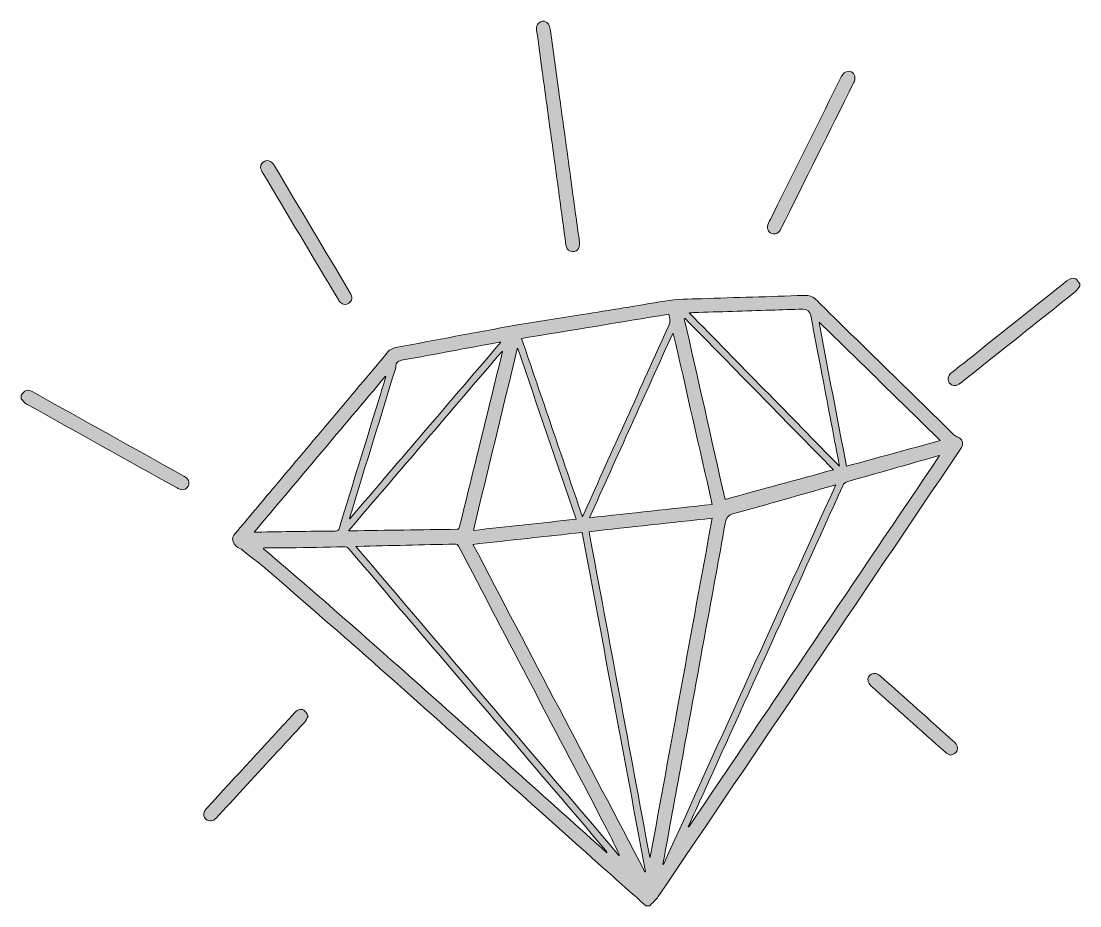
# Model space of a CAD drawing. Header units: inches. Extents: x 41 to 1961, y -1803 to -199.
import ezdxf

# ---------------------------------------------------------------- set-up
doc = ezdxf.new("R2010")
doc.units = ezdxf.units.IN
doc.header["$MEASUREMENT"] = 0
doc.layers.add('Layer 1', color=7, linetype='Continuous')

# ---------------------------------------------------------------- blocks, each defined once
blk = doc.blocks.new('block 3')
at = {"layer": 'Layer 1', "true_color": 0xffffff}
h = blk.add_hatch(color=7, dxfattribs=at)
h.dxf.hatch_style = 2
edge = h.paths.add_edge_path()
edge.add_spline(control_points=[(990, -199), (996.7, -201.4), (999.6, -206.3), (1000.5, -213.2), (1005.2, -248.5), (1010.2, -283.8), (1015, -319), (1020.2, -356.8), (1025.4, -394.5), (1030.6, -432.3), (1035.7, -469.9), (1040.9, -507.5), (1046, -545.1), (1048.5, -563.5), (1051.1, -582), (1053.7, -600.4), (1055.3, -611.8), (1047.3, -619.6), (1037.3, -616), (1032, -614.1), (1029.8, -609.7), (1029.1, -604.5), (1025, -574.8), (1021, -545.2), (1017, -515.5), (1011.8, -477.9), (1006.6, -440.3), (1001.4, -402.7), (996.3, -365.1), (991.1, -327.5), (986, -289.9), (982.6, -265.2), (979.2, -240.5), (975.9, -215.7), (974.6, -206.3), (977.1, -202.4), (986, -199), (987.3, -199), (988.7, -199), (990, -199)], knot_values=[0, 0, 0, 0, 1, 1, 1, 2, 2, 2, 3, 3, 3, 4, 4, 4, 5, 5, 5, 6, 6, 6, 7, 7, 7, 8, 8, 8, 9, 9, 9, 10, 10, 10, 11, 11, 11, 12, 12, 12, 13, 13, 13, 13], degree=3, periodic=1)
h = blk.add_hatch(color=7, dxfattribs=at)
h.dxf.hatch_style = 2
edge = h.paths.add_edge_path()
edge.add_spline(control_points=[(1542.7, -289.9), (1548.8, -290), (1554.4, -296.4), (1553.1, -303.6), (1552.7, -306), (1551.9, -308.4), (1550.8, -310.6), (1506.9, -399), (1462.9, -487.3), (1418.9, -575.6), (1415, -583.5), (1408.8, -586.5), (1402.2, -583.8), (1394.9, -580.9), (1392.4, -573.5), (1396.3, -565.5), (1401.7, -554.3), (1407.4, -543.2), (1412.9, -532), (1451.4, -454.7), (1489.9, -377.4), (1528.3, -300.1), (1531.1, -294.5), (1534.4, -289.7), (1542.7, -289.9)], knot_values=[0, 0, 0, 0, 1, 1, 1, 2, 2, 2, 3, 3, 3, 4, 4, 4, 5, 5, 5, 6, 6, 6, 7, 7, 7, 8, 8, 8, 8], degree=3, periodic=1)
h = blk.add_hatch(color=7, dxfattribs=at)
h.dxf.hatch_style = 2
edge = h.paths.add_edge_path()
edge.add_spline(control_points=[(474.8, -464.2), (475.6, -458.4), (478.5, -454.8), (483.2, -452.6), (487.5, -450.7), (492.9, -452.1), (496.4, -455.8), (497.9, -457.4), (499.1, -459.2), (500.2, -461), (545.9, -537.6), (591.6, -614.2), (637.2, -690.8), (642.3, -699.4), (641.6, -706.2), (635, -710.5), (630.5, -713.5), (624.2, -713.1), (620.4, -709.2), (618.7, -707.5), (617.2, -705.5), (615.9, -703.3), (570.2, -626.8), (524.5, -550.2), (478.9, -473.5), (477.2, -470.6), (476.1, -467.3), (474.8, -464.2)], knot_values=[0, 0, 0, 0, 1, 1, 1, 2, 2, 2, 3, 3, 3, 4, 4, 4, 5, 5, 5, 6, 6, 6, 7, 7, 7, 8, 8, 8, 9, 9, 9, 9], degree=3, periodic=1)
h = blk.add_hatch(color=7, dxfattribs=at)
h.dxf.hatch_style = 2
edge = h.paths.add_edge_path()
edge.add_spline(control_points=[(1961, -679), (1958.5, -682.4), (1956.6, -686.5), (1953.4, -689.1), (1883.8, -744.6), (1814, -800.1), (1744.3, -855.5), (1737.5, -860.9), (1731.1, -861.3), (1726.3, -856.8), (1719.9, -850.9), (1720.7, -842.5), (1728.6, -836.3), (1741.4, -826), (1754.4, -815.8), (1767.3, -805.5), (1824.1, -760.3), (1880.9, -715.2), (1937.7, -669.9), (1942.5, -666.1), (1947.6, -662.9), (1953.5, -666.4), (1956.6, -668.2), (1958.5, -672.1), (1961, -675), (1961, -676.3), (1961, -677.7), (1961, -679)], knot_values=[0, 0, 0, 0, 1, 1, 1, 2, 2, 2, 3, 3, 3, 4, 4, 4, 5, 5, 5, 6, 6, 6, 7, 7, 7, 8, 8, 8, 9, 9, 9, 9], degree=3, periodic=1)
h = blk.add_hatch(color=7, dxfattribs=at)
h.dxf.hatch_style = 2
edge = h.paths.add_edge_path()
edge.add_spline(control_points=[(1174, -1803), (1145.4, -1777.6), (1116.8, -1752.2), (1088.2, -1726.7), (960.6, -1612.7), (833.3, -1498.3), (705.4, -1384.6), (636, -1322.9), (565.8, -1262.2), (495.7, -1201.3), (478.5, -1186.4), (460.4, -1172.5), (442.6, -1158.1), (441.4, -1157.1), (439.9, -1156), (438.4, -1155.6), (431.4, -1153.7), (428.1, -1147.9), (425.4, -1142.2), (422.8, -1136.8), (425.7, -1132), (429.3, -1127.7), (453.2, -1099.4), (477, -1071.1), (500.8, -1042.8), (569.3, -961.5), (637.8, -880.2), (706.2, -798.8), (710, -794.3), (714.3, -791.8), (720, -790.8), (792.5, -777.3), (864.9, -763.4), (937.5, -750.4), (977.8, -743.2), (1018.4, -737.5), (1058.8, -731), (1108.6, -722.9), (1158.4, -715), (1208.1, -706.4), (1230.2, -702.6), (1252.6, -703), (1274.8, -702.2), (1336.6, -700), (1398.4, -698.5), (1460.2, -696.1), (1470.6, -695.7), (1478.1, -698.9), (1485, -706), (1495.8, -717.1), (1506.8, -727.9), (1517.9, -738.7), (1589.5, -808.8), (1661.1, -878.9), (1732.7, -948.9), (1734.7, -950.8), (1737.4, -952.3), (1740.1, -953.5), (1747, -956.4), (1750.1, -963.1), (1747.1, -970.1), (1746.1, -972.7), (1744.5, -975.1), (1742.9, -977.4), (1560.8, -1247), (1378.7, -1516.5), (1196.5, -1786), (1192.2, -1792.2), (1186.2, -1797.3), (1181, -1803), (1178.7, -1803), (1176.3, -1803), (1174, -1803)], knot_values=[0, 0, 0, 0, 1, 1, 1, 2, 2, 2, 3, 3, 3, 4, 4, 4, 5, 5, 5, 6, 6, 6, 7, 7, 7, 8, 8, 8, 9, 9, 9, 10, 10, 10, 11, 11, 11, 12, 12, 12, 13, 13, 13, 14, 14, 14, 15, 15, 15, 16, 16, 16, 17, 17, 17, 18, 18, 18, 19, 19, 19, 20, 20, 20, 21, 21, 21, 22, 22, 22, 23, 23, 23, 24, 24, 24, 24], degree=3, periodic=1)
edge = h.paths.add_edge_path()
edge.add_spline(control_points=[(1181, -1715), (1181.3, -1714.9), (1181.6, -1714.8), (1181.8, -1714.7), (1219.3, -1510.2), (1256.7, -1305.6), (1294.2, -1100.3), (1219.4, -1108.5), (1145.4, -1116.5), (1070.9, -1124.6), (1107.7, -1321.9), (1144.4, -1518.5), (1181, -1715)], knot_values=[0, 0, 0, 0, 1, 1, 1, 2, 2, 2, 3, 3, 3, 4, 4, 4, 4], degree=3, periodic=1)
edge = h.paths.add_edge_path()
edge.add_spline(control_points=[(1058.6, -1126), (992.3, -1133.2), (926.7, -1140.4), (860.4, -1147.6), (964.6, -1346.1), (1068.4, -1543.8), (1172.2, -1741.4), (1172.5, -1741.3), (1172.9, -1741.2), (1173.3, -1741.1), (1135.1, -1536.2), (1096.9, -1331.4), (1058.6, -1126)], knot_values=[0, 0, 0, 0, 1, 1, 1, 2, 2, 2, 3, 3, 3, 4, 4, 4, 4], degree=3, periodic=1)
edge = h.paths.add_edge_path()
edge.add_spline(control_points=[(1518.3, -1039.9), (1515.7, -1040.6), (1514, -1041), (1512.2, -1041.5), (1452.7, -1058.3), (1393.3, -1075.5), (1333.5, -1091.8), (1323.1, -1094.6), (1319.5, -1099.3), (1317.7, -1109.6), (1306.4, -1174.4), (1294.3, -1239), (1282.4, -1303.7), (1270.6, -1368.2), (1258.8, -1432.7), (1247, -1497.2), (1235.9, -1558.2), (1224.7, -1619.3), (1213.5, -1680.4), (1210.7, -1696.1), (1207.8, -1711.8), (1204.9, -1727.5), (1205.3, -1727.6), (1205.7, -1727.7), (1206.1, -1727.9), (1310, -1498.8), (1414, -1269.8), (1518.3, -1039.9)], knot_values=[0, 0, 0, 0, 1, 1, 1, 2, 2, 2, 3, 3, 3, 4, 4, 4, 5, 5, 5, 6, 6, 6, 7, 7, 7, 8, 8, 8, 9, 9, 9, 9], degree=3, periodic=1)
edge = h.paths.add_edge_path()
edge.add_spline(control_points=[(1125.2, -1711.8), (1125.6, -1711.5), (1125.9, -1711.3), (1126.2, -1711.1), (1118.6, -1695.4), (1111.4, -1679.5), (1103.3, -1664.1), (1013.7, -1492.9), (923.8, -1321.9), (834.2, -1150.8), (832.6, -1147.7), (830.7, -1147), (827.5, -1147.1), (768.9, -1148.5), (710.2, -1149.8), (651.6, -1151.2), (650.7, -1151.2), (649.8, -1151.4), (648, -1151.6), (807.4, -1338.8), (966.3, -1525.3), (1125.2, -1711.8)], knot_values=[0, 0, 0, 0, 1, 1, 1, 2, 2, 2, 3, 3, 3, 4, 4, 4, 5, 5, 5, 6, 6, 6, 7, 7, 7, 7], degree=3, periodic=1)
edge = h.paths.add_edge_path()
edge.add_spline(control_points=[(1250.9, -1659.3), (1251.2, -1659.5), (1251.5, -1659.8), (1251.8, -1660), (1403.2, -1435.9), (1554.6, -1211.7), (1706.7, -986.7), (1704.2, -987.3), (1703, -987.5), (1701.7, -987.9), (1647.9, -1003.1), (1594.2, -1018.4), (1540.3, -1033.4), (1535.5, -1034.8), (1533, -1037.2), (1531, -1041.7), (1444.5, -1232.4), (1357.9, -1423.2), (1271.4, -1613.9), (1264.5, -1629.1), (1257.7, -1644.2), (1250.9, -1659.3)], knot_values=[0, 0, 0, 0, 1, 1, 1, 2, 2, 2, 3, 3, 3, 4, 4, 4, 5, 5, 5, 6, 6, 6, 7, 7, 7, 7], degree=3, periodic=1)
edge = h.paths.add_edge_path()
edge.add_spline(control_points=[(1058.9, -1097.4), (1060.3, -1094.5), (1061.2, -1092.8), (1062, -1091), (1113.1, -977.5), (1164.2, -864.1), (1215.6, -750.7), (1218.9, -743.5), (1217.8, -737.4), (1215.4, -730.4), (1126.4, -745), (1037.7, -759.6), (948.5, -774.3), (985.3, -882), (1021.9, -989.1), (1058.9, -1097.4)], knot_values=[0, 0, 0, 0, 1, 1, 1, 2, 2, 2, 3, 3, 3, 4, 4, 4, 5, 5, 5, 5], degree=3, periodic=1)
edge = h.paths.add_edge_path()
edge.add_spline(control_points=[(480.9, -1154), (480.8, -1154.7), (480.7, -1155.3), (480.6, -1156), (586.6, -1245.3), (690.1, -1337.5), (793.6, -1429.6), (897.1, -1521.8), (1000.2, -1614.4), (1103.4, -1706.8), (1103, -1704.9), (1102, -1703.6), (1100.9, -1702.3), (1017.5, -1604.4), (934.1, -1506.5), (850.7, -1408.6), (779.1, -1324.5), (707.4, -1240.5), (635.9, -1156.3), (633, -1152.9), (630.1, -1151.7), (625.7, -1151.8), (593, -1152.7), (560.4, -1153.4), (527.7, -1154), (512.1, -1154.3), (496.5, -1154), (480.9, -1154)], knot_values=[0, 0, 0, 0, 1, 1, 1, 2, 2, 2, 3, 3, 3, 4, 4, 4, 5, 5, 5, 6, 6, 6, 7, 7, 7, 8, 8, 8, 9, 9, 9, 9], degree=3, periodic=1)
edge = h.paths.add_edge_path()
edge.add_spline(control_points=[(1294.5, -1075.2), (1270.8, -971.2), (1247.2, -868.1), (1223.7, -765), (1223.3, -765), (1223, -765), (1222.6, -765), (1172.5, -876.2), (1122.3, -987.4), (1071.8, -1099.4), (1146.5, -1091.3), (1220.1, -1083.2), (1294.5, -1075.2)], knot_values=[0, 0, 0, 0, 1, 1, 1, 2, 2, 2, 3, 3, 3, 4, 4, 4, 4], degree=3, periodic=1)
edge = h.paths.add_edge_path()
edge.add_spline(control_points=[(1514.1, -1012.4), (1424, -920.5), (1334.5, -829.1), (1245, -737.8), (1244.6, -738), (1244.1, -738.2), (1243.7, -738.4), (1268.3, -847.6), (1292.9, -956.7), (1317.6, -1066.1), (1383.4, -1048.1), (1448.2, -1030.4), (1514.1, -1012.4)], knot_values=[0, 0, 0, 0, 1, 1, 1, 2, 2, 2, 3, 3, 3, 4, 4, 4, 4], degree=3, periodic=1)
edge = h.paths.add_edge_path()
edge.add_spline(control_points=[(634.7, -1123), (637.2, -1123), (638.3, -1123), (639.5, -1123), (703.3, -1122.1), (767.1, -1121.1), (830.9, -1120.3), (834.9, -1120.2), (835.4, -1118.2), (836.1, -1115.3), (857, -1030.1), (878, -944.8), (899, -859.6), (904, -839.1), (908.8, -818.6), (913.8, -798.1), (913.5, -797.9), (913.3, -797.8), (913.1, -797.7), (820.5, -905.8), (728, -1013.9), (634.7, -1123)], knot_values=[0, 0, 0, 0, 1, 1, 1, 2, 2, 2, 3, 3, 3, 4, 4, 4, 5, 5, 5, 6, 6, 6, 7, 7, 7, 7], degree=3, periodic=1)
edge = h.paths.add_edge_path()
edge.add_spline(control_points=[(1524.9, -1005.7), (1524.6, -1003.9), (1524.6, -1003.2), (1524.5, -1002.6), (1513.6, -945.4), (1502.7, -888.1), (1491.7, -830.9), (1485.5, -798.2), (1479.2, -765.5), (1473, -732.8), (1471.6, -725.7), (1465.9, -720.9), (1458.8, -721.1), (1439.5, -721.7), (1420.2, -722.4), (1400.8, -723), (1354.2, -724.5), (1307.6, -725.9), (1260.9, -727.4), (1258.5, -727.4), (1256.1, -727.6), (1252.6, -727.8), (1343.7, -820.8), (1433.9, -912.9), (1524.9, -1005.7)], knot_values=[0, 0, 0, 0, 1, 1, 1, 2, 2, 2, 3, 3, 3, 4, 4, 4, 5, 5, 5, 6, 6, 6, 7, 7, 7, 8, 8, 8, 8], degree=3, periodic=1)
edge = h.paths.add_edge_path()
edge.add_spline(control_points=[(941.7, -792.7), (941.3, -792.8), (941, -792.8), (940.6, -792.8), (914.2, -902.4), (887.8, -1011.9), (861.2, -1122.3), (923.5, -1115.5), (985.2, -1108.8), (1047.4, -1102), (1012, -998.5), (976.9, -895.6), (941.7, -792.7)], knot_values=[0, 0, 0, 0, 1, 1, 1, 2, 2, 2, 3, 3, 3, 4, 4, 4, 4], degree=3, periodic=1)
edge = h.paths.add_edge_path()
edge.add_spline(control_points=[(911.2, -780.8), (909, -781), (908.2, -781), (907.4, -781.1), (849.5, -791.9), (791.6, -802.8), (733.6, -813.3), (725.7, -814.8), (719.9, -816.9), (720.5, -826.4), (720.6, -827.3), (720, -828.3), (719.7, -829.3), (693.3, -915.3), (666.8, -1001.3), (640.4, -1087.3), (639, -1091.8), (637.7, -1096.3), (636.4, -1100.7), (636.6, -1100.8), (636.9, -1101), (637.1, -1101.1), (728.2, -994.6), (819.3, -888.2), (911.2, -780.8)], knot_values=[0, 0, 0, 0, 1, 1, 1, 2, 2, 2, 3, 3, 3, 4, 4, 4, 5, 5, 5, 6, 6, 6, 7, 7, 7, 8, 8, 8, 8], degree=3, periodic=1)
edge = h.paths.add_edge_path()
edge.add_spline(control_points=[(1489, -745.1), (1488.6, -745.3), (1488.3, -745.4), (1488, -745.5), (1504.5, -832.2), (1521.1, -918.9), (1537.8, -1005.9), (1594.6, -990.4), (1650.8, -975.1), (1708, -959.4), (1634.5, -887.6), (1561.7, -816.3), (1489, -745.1)], knot_values=[0, 0, 0, 0, 1, 1, 1, 2, 2, 2, 3, 3, 3, 4, 4, 4, 4], degree=3, periodic=1)
edge = h.paths.add_edge_path()
edge.add_spline(control_points=[(702.2, -843.7), (701.9, -843.5), (701.6, -843.3), (701.3, -843.2), (622.4, -936.9), (543.4, -1030.7), (463.7, -1125.4), (466.4, -1125.4), (467.5, -1125.4), (468.6, -1125.4), (516, -1124.7), (563.3, -1123.9), (610.6, -1123.4), (615, -1123.4), (616.8, -1122.1), (618.1, -1117.8), (643.2, -1035.7), (668.5, -953.7), (693.7, -871.7), (696.6, -862.3), (699.4, -853), (702.2, -843.7)], knot_values=[0, 0, 0, 0, 1, 1, 1, 2, 2, 2, 3, 3, 3, 4, 4, 4, 5, 5, 5, 6, 6, 6, 7, 7, 7, 7], degree=3, periodic=1)
h = blk.add_hatch(color=7, dxfattribs=at)
h.dxf.hatch_style = 2
edge = h.paths.add_edge_path()
edge.add_spline(control_points=[(41, -878), (47.3, -867.1), (52.3, -865.8), (63.3, -871.9), (154.3, -922.6), (245.3, -973.3), (336.3, -1024), (344.6, -1028.7), (347.3, -1035), (343.9, -1041.9), (341.4, -1047), (335.8, -1049.7), (330.2, -1048.1), (328, -1047.4), (325.8, -1046.5), (323.8, -1045.4), (232.8, -994.7), (141.8, -944.1), (50.9, -893.2), (47.1, -891.1), (44.3, -887.1), (41, -884), (41, -882), (41, -880), (41, -878)], knot_values=[0, 0, 0, 0, 1, 1, 1, 2, 2, 2, 3, 3, 3, 4, 4, 4, 5, 5, 5, 6, 6, 6, 7, 7, 7, 8, 8, 8, 8], degree=3, periodic=1)
h = blk.add_hatch(color=7, dxfattribs=at)
h.dxf.hatch_style = 2
edge = h.paths.add_edge_path()
edge.add_spline(control_points=[(1726.5, -1529.9), (1723.4, -1528.2), (1719.8, -1527), (1717.3, -1524.7), (1672.1, -1484.5), (1627, -1444.2), (1581.9, -1403.9), (1576.8, -1399.3), (1575.4, -1393.1), (1578, -1388.1), (1580.5, -1383.4), (1585.6, -1380.5), (1590.9, -1381.8), (1593.8, -1382.5), (1596.8, -1384.1), (1599.1, -1386.1), (1644, -1426.1), (1688.9, -1466.2), (1733.7, -1506.3), (1738.9, -1510.9), (1740.4, -1516.2), (1738.3, -1521.4), (1736.5, -1525.9), (1731.9, -1529), (1726.5, -1529.9)], knot_values=[0, 0, 0, 0, 1, 1, 1, 2, 2, 2, 3, 3, 3, 4, 4, 4, 5, 5, 5, 6, 6, 6, 7, 7, 7, 8, 8, 8, 8], degree=3, periodic=1)
h = blk.add_hatch(color=7, dxfattribs=at)
h.dxf.hatch_style = 2
edge = h.paths.add_edge_path()
edge.add_spline(control_points=[(561.8, -1459.2), (559.1, -1463.4), (557.3, -1467.4), (554.6, -1470.4), (517.6, -1510.7), (480.6, -1550.8), (443.5, -1591), (427.3, -1608.6), (411.1, -1626.3), (394.7, -1643.9), (388.9, -1650.2), (381.8, -1650.8), (376.2, -1645.9), (372, -1642.1), (370.9, -1636.5), (373.7, -1631.5), (374.8, -1629.4), (376.2, -1627.5), (377.8, -1625.8), (430.8, -1568.2), (483.9, -1510.6), (536.9, -1453), (543.2, -1446.2), (550.1, -1444.8), (555.6, -1449.8), (558.1, -1452), (559.4, -1455.6), (561.8, -1459.2)], knot_values=[0, 0, 0, 0, 1, 1, 1, 2, 2, 2, 3, 3, 3, 4, 4, 4, 5, 5, 5, 6, 6, 6, 7, 7, 7, 8, 8, 8, 9, 9, 9, 9], degree=3, periodic=1)
at = {"layer": 'Layer 1', "lineweight": 0}
for points, knots in [([(990, -199), (996.7, -201.4), (999.6, -206.3), (1000.5, -213.2), (1005.2, -248.5), (1010.2, -283.8), (1015, -319), (1020.2, -356.8), (1025.4, -394.5), (1030.6, -432.3), (1035.7, -469.9), (1040.9, -507.5), (1046, -545.1), (1048.5, -563.5), (1051.1, -582), (1053.7, -600.4), (1055.3, -611.8), (1047.3, -619.6), (1037.3, -616), (1032, -614.1), (1029.8, -609.7), (1029.1, -604.5), (1025, -574.8), (1021, -545.2), (1017, -515.5), (1011.8, -477.9), (1006.6, -440.3), (1001.4, -402.7), (996.3, -365.1), (991.1, -327.5), (986, -289.9), (982.6, -265.2), (979.2, -240.5), (975.9, -215.7), (974.6, -206.3), (977.1, -202.4), (986, -199), (987.3, -199), (988.7, -199), (990, -199)], [0, 0, 0, 0, 1, 1, 1, 2, 2, 2, 3, 3, 3, 4, 4, 4, 5, 5, 5, 6, 6, 6, 7, 7, 7, 8, 8, 8, 9, 9, 9, 10, 10, 10, 11, 11, 11, 12, 12, 12, 13, 13, 13, 13]), ([(1542.7, -289.9), (1548.8, -290), (1554.4, -296.4), (1553.1, -303.6), (1552.7, -306), (1551.9, -308.4), (1550.8, -310.6), (1506.9, -399), (1462.9, -487.3), (1418.9, -575.6), (1415, -583.5), (1408.8, -586.5), (1402.2, -583.8), (1394.9, -580.9), (1392.4, -573.5), (1396.3, -565.5), (1401.7, -554.3), (1407.4, -543.2), (1412.9, -532), (1451.4, -454.7), (1489.9, -377.4), (1528.3, -300.1), (1531.1, -294.5), (1534.4, -289.7), (1542.7, -289.9)], [0, 0, 0, 0, 1, 1, 1, 2, 2, 2, 3, 3, 3, 4, 4, 4, 5, 5, 5, 6, 6, 6, 7, 7, 7, 8, 8, 8, 8]), ([(474.8, -464.2), (475.6, -458.4), (478.5, -454.8), (483.2, -452.6), (487.5, -450.7), (492.9, -452.1), (496.4, -455.8), (497.9, -457.4), (499.1, -459.2), (500.2, -461), (545.9, -537.6), (591.6, -614.2), (637.2, -690.8), (642.3, -699.4), (641.6, -706.2), (635, -710.5), (630.5, -713.5), (624.2, -713.1), (620.4, -709.2), (618.7, -707.5), (617.2, -705.5), (615.9, -703.3), (570.2, -626.8), (524.5, -550.2), (478.9, -473.5), (477.2, -470.6), (476.1, -467.3), (474.8, -464.2)], [0, 0, 0, 0, 1, 1, 1, 2, 2, 2, 3, 3, 3, 4, 4, 4, 5, 5, 5, 6, 6, 6, 7, 7, 7, 8, 8, 8, 9, 9, 9, 9]), ([(1961, -679), (1958.5, -682.4), (1956.6, -686.5), (1953.4, -689.1), (1883.8, -744.6), (1814, -800.1), (1744.3, -855.5), (1737.5, -860.9), (1731.1, -861.3), (1726.3, -856.8), (1719.9, -850.9), (1720.7, -842.5), (1728.6, -836.3), (1741.4, -826), (1754.4, -815.8), (1767.3, -805.5), (1824.1, -760.3), (1880.9, -715.2), (1937.7, -669.9), (1942.5, -666.1), (1947.6, -662.9), (1953.5, -666.4), (1956.6, -668.2), (1958.5, -672.1), (1961, -675), (1961, -676.3), (1961, -677.7), (1961, -679)], [0, 0, 0, 0, 1, 1, 1, 2, 2, 2, 3, 3, 3, 4, 4, 4, 5, 5, 5, 6, 6, 6, 7, 7, 7, 8, 8, 8, 9, 9, 9, 9]), ([(1174, -1803), (1145.4, -1777.6), (1116.8, -1752.2), (1088.2, -1726.7), (960.6, -1612.7), (833.3, -1498.3), (705.4, -1384.6), (636, -1322.9), (565.8, -1262.2), (495.7, -1201.3), (478.5, -1186.4), (460.4, -1172.5), (442.6, -1158.1), (441.4, -1157.1), (439.9, -1156), (438.4, -1155.6), (431.4, -1153.7), (428.1, -1147.9), (425.4, -1142.2), (422.8, -1136.8), (425.7, -1132), (429.3, -1127.7), (453.2, -1099.4), (477, -1071.1), (500.8, -1042.8), (569.3, -961.5), (637.8, -880.2), (706.2, -798.8), (710, -794.3), (714.3, -791.8), (720, -790.8), (792.5, -777.3), (864.9, -763.4), (937.5, -750.4), (977.8, -743.2), (1018.4, -737.5), (1058.8, -731), (1108.6, -722.9), (1158.4, -715), (1208.1, -706.4), (1230.2, -702.6), (1252.6, -703), (1274.8, -702.2), (1336.6, -700), (1398.4, -698.5), (1460.2, -696.1), (1470.6, -695.7), (1478.1, -698.9), (1485, -706), (1495.8, -717.1), (1506.8, -727.9), (1517.9, -738.7), (1589.5, -808.8), (1661.1, -878.9), (1732.7, -948.9), (1734.7, -950.8), (1737.4, -952.3), (1740.1, -953.5), (1747, -956.4), (1750.1, -963.1), (1747.1, -970.1), (1746.1, -972.7), (1744.5, -975.1), (1742.9, -977.4), (1560.8, -1247), (1378.7, -1516.5), (1196.5, -1786), (1192.2, -1792.2), (1186.2, -1797.3), (1181, -1803), (1178.7, -1803), (1176.3, -1803), (1174, -1803)], [0, 0, 0, 0, 1, 1, 1, 2, 2, 2, 3, 3, 3, 4, 4, 4, 5, 5, 5, 6, 6, 6, 7, 7, 7, 8, 8, 8, 9, 9, 9, 10, 10, 10, 11, 11, 11, 12, 12, 12, 13, 13, 13, 14, 14, 14, 15, 15, 15, 16, 16, 16, 17, 17, 17, 18, 18, 18, 19, 19, 19, 20, 20, 20, 21, 21, 21, 22, 22, 22, 23, 23, 23, 24, 24, 24, 24]), ([(1524.9, -1005.7), (1524.6, -1003.9), (1524.6, -1003.2), (1524.5, -1002.6), (1513.6, -945.4), (1502.7, -888.1), (1491.7, -830.9), (1485.5, -798.2), (1479.2, -765.5), (1473, -732.8), (1471.6, -725.7), (1465.9, -720.9), (1458.8, -721.1), (1439.5, -721.7), (1420.2, -722.4), (1400.8, -723), (1354.2, -724.5), (1307.6, -725.9), (1260.9, -727.4), (1258.5, -727.4), (1256.1, -727.6), (1252.6, -727.8), (1343.7, -820.8), (1433.9, -912.9), (1524.9, -1005.7)], [0, 0, 0, 0, 1, 1, 1, 2, 2, 2, 3, 3, 3, 4, 4, 4, 5, 5, 5, 6, 6, 6, 7, 7, 7, 8, 8, 8, 8]), ([(1058.9, -1097.4), (1060.3, -1094.5), (1061.2, -1092.8), (1062, -1091), (1113.1, -977.5), (1164.2, -864.1), (1215.6, -750.7), (1218.9, -743.5), (1217.8, -737.4), (1215.4, -730.4), (1126.4, -745), (1037.7, -759.6), (948.5, -774.3), (985.3, -882), (1021.9, -989.1), (1058.9, -1097.4)], [0, 0, 0, 0, 1, 1, 1, 2, 2, 2, 3, 3, 3, 4, 4, 4, 5, 5, 5, 5]), ([(1514.1, -1012.4), (1424, -920.5), (1334.5, -829.1), (1245, -737.8), (1244.6, -738), (1244.1, -738.2), (1243.7, -738.4), (1268.3, -847.6), (1292.9, -956.7), (1317.6, -1066.1), (1383.4, -1048.1), (1448.2, -1030.4), (1514.1, -1012.4)], [0, 0, 0, 0, 1, 1, 1, 2, 2, 2, 3, 3, 3, 4, 4, 4, 4]), ([(1489, -745.1), (1488.6, -745.3), (1488.3, -745.4), (1488, -745.5), (1504.5, -832.2), (1521.1, -918.9), (1537.8, -1005.9), (1594.6, -990.4), (1650.8, -975.1), (1708, -959.4), (1634.5, -887.6), (1561.7, -816.3), (1489, -745.1)], [0, 0, 0, 0, 1, 1, 1, 2, 2, 2, 3, 3, 3, 4, 4, 4, 4]), ([(1294.5, -1075.2), (1270.8, -971.2), (1247.2, -868.1), (1223.7, -765), (1223.3, -765), (1223, -765), (1222.6, -765), (1172.5, -876.2), (1122.3, -987.4), (1071.8, -1099.4), (1146.5, -1091.3), (1220.1, -1083.2), (1294.5, -1075.2)], [0, 0, 0, 0, 1, 1, 1, 2, 2, 2, 3, 3, 3, 4, 4, 4, 4]), ([(911.2, -780.8), (909, -781), (908.2, -781), (907.4, -781.1), (849.5, -791.9), (791.6, -802.8), (733.6, -813.3), (725.7, -814.8), (719.9, -816.9), (720.5, -826.4), (720.6, -827.3), (720, -828.3), (719.7, -829.3), (693.3, -915.3), (666.8, -1001.3), (640.4, -1087.3), (639, -1091.8), (637.7, -1096.3), (636.4, -1100.7), (636.6, -1100.8), (636.9, -1101), (637.1, -1101.1), (728.2, -994.6), (819.3, -888.2), (911.2, -780.8)], [0, 0, 0, 0, 1, 1, 1, 2, 2, 2, 3, 3, 3, 4, 4, 4, 5, 5, 5, 6, 6, 6, 7, 7, 7, 8, 8, 8, 8]), ([(634.7, -1123), (637.2, -1123), (638.3, -1123), (639.5, -1123), (703.3, -1122.1), (767.1, -1121.1), (830.9, -1120.3), (834.9, -1120.2), (835.4, -1118.2), (836.1, -1115.3), (857, -1030.1), (878, -944.8), (899, -859.6), (904, -839.1), (908.8, -818.6), (913.8, -798.1), (913.5, -797.9), (913.3, -797.8), (913.1, -797.7), (820.5, -905.8), (728, -1013.9), (634.7, -1123)], [0, 0, 0, 0, 1, 1, 1, 2, 2, 2, 3, 3, 3, 4, 4, 4, 5, 5, 5, 6, 6, 6, 7, 7, 7, 7]), ([(941.7, -792.7), (941.3, -792.8), (941, -792.8), (940.6, -792.8), (914.2, -902.4), (887.8, -1011.9), (861.2, -1122.3), (923.5, -1115.5), (985.2, -1108.8), (1047.4, -1102), (1012, -998.5), (976.9, -895.6), (941.7, -792.7)], [0, 0, 0, 0, 1, 1, 1, 2, 2, 2, 3, 3, 3, 4, 4, 4, 4]), ([(702.2, -843.7), (701.9, -843.5), (701.6, -843.3), (701.3, -843.2), (622.4, -936.9), (543.4, -1030.7), (463.7, -1125.4), (466.4, -1125.4), (467.5, -1125.4), (468.6, -1125.4), (516, -1124.7), (563.3, -1123.9), (610.6, -1123.4), (615, -1123.4), (616.8, -1122.1), (618.1, -1117.8), (643.2, -1035.7), (668.5, -953.7), (693.7, -871.7), (696.6, -862.3), (699.4, -853), (702.2, -843.7)], [0, 0, 0, 0, 1, 1, 1, 2, 2, 2, 3, 3, 3, 4, 4, 4, 5, 5, 5, 6, 6, 6, 7, 7, 7, 7]), ([(41, -878), (47.3, -867.1), (52.3, -865.8), (63.3, -871.9), (154.3, -922.6), (245.3, -973.3), (336.3, -1024), (344.6, -1028.7), (347.3, -1035), (343.9, -1041.9), (341.4, -1047), (335.8, -1049.7), (330.2, -1048.1), (328, -1047.4), (325.8, -1046.5), (323.8, -1045.4), (232.8, -994.7), (141.8, -944.1), (50.9, -893.2), (47.1, -891.1), (44.3, -887.1), (41, -884), (41, -882), (41, -880), (41, -878)], [0, 0, 0, 0, 1, 1, 1, 2, 2, 2, 3, 3, 3, 4, 4, 4, 5, 5, 5, 6, 6, 6, 7, 7, 7, 8, 8, 8, 8]), ([(1250.9, -1659.3), (1251.2, -1659.5), (1251.5, -1659.8), (1251.8, -1660), (1403.2, -1435.9), (1554.6, -1211.7), (1706.7, -986.7), (1704.2, -987.3), (1703, -987.5), (1701.7, -987.9), (1647.9, -1003.1), (1594.2, -1018.4), (1540.3, -1033.4), (1535.5, -1034.8), (1533, -1037.2), (1531, -1041.7), (1444.5, -1232.4), (1357.9, -1423.2), (1271.4, -1613.9), (1264.5, -1629.1), (1257.7, -1644.2), (1250.9, -1659.3)], [0, 0, 0, 0, 1, 1, 1, 2, 2, 2, 3, 3, 3, 4, 4, 4, 5, 5, 5, 6, 6, 6, 7, 7, 7, 7]), ([(1518.3, -1039.9), (1515.7, -1040.6), (1514, -1041), (1512.2, -1041.5), (1452.7, -1058.3), (1393.3, -1075.5), (1333.5, -1091.8), (1323.1, -1094.6), (1319.5, -1099.3), (1317.7, -1109.6), (1306.4, -1174.4), (1294.3, -1239), (1282.4, -1303.7), (1270.6, -1368.2), (1258.8, -1432.7), (1247, -1497.2), (1235.9, -1558.2), (1224.7, -1619.3), (1213.5, -1680.4), (1210.7, -1696.1), (1207.8, -1711.8), (1204.9, -1727.5), (1205.3, -1727.6), (1205.7, -1727.7), (1206.1, -1727.9), (1310, -1498.8), (1414, -1269.8), (1518.3, -1039.9)], [0, 0, 0, 0, 1, 1, 1, 2, 2, 2, 3, 3, 3, 4, 4, 4, 5, 5, 5, 6, 6, 6, 7, 7, 7, 8, 8, 8, 9, 9, 9, 9]), ([(1181, -1715), (1181.3, -1714.9), (1181.6, -1714.8), (1181.8, -1714.7), (1219.3, -1510.2), (1256.7, -1305.6), (1294.2, -1100.3), (1219.4, -1108.5), (1145.4, -1116.5), (1070.9, -1124.6), (1107.7, -1321.9), (1144.4, -1518.5), (1181, -1715)], [0, 0, 0, 0, 1, 1, 1, 2, 2, 2, 3, 3, 3, 4, 4, 4, 4]), ([(1058.6, -1126), (992.3, -1133.2), (926.7, -1140.4), (860.4, -1147.6), (964.6, -1346.1), (1068.4, -1543.8), (1172.2, -1741.4), (1172.5, -1741.3), (1172.9, -1741.2), (1173.3, -1741.1), (1135.1, -1536.2), (1096.9, -1331.4), (1058.6, -1126)], [0, 0, 0, 0, 1, 1, 1, 2, 2, 2, 3, 3, 3, 4, 4, 4, 4]), ([(480.9, -1154), (480.8, -1154.7), (480.7, -1155.3), (480.6, -1156), (586.6, -1245.3), (690.1, -1337.5), (793.6, -1429.6), (897.1, -1521.8), (1000.2, -1614.4), (1103.4, -1706.8), (1103, -1704.9), (1102, -1703.6), (1100.9, -1702.3), (1017.5, -1604.4), (934.1, -1506.5), (850.7, -1408.6), (779.1, -1324.5), (707.4, -1240.5), (635.9, -1156.3), (633, -1152.9), (630.1, -1151.7), (625.7, -1151.8), (593, -1152.7), (560.4, -1153.4), (527.7, -1154), (512.1, -1154.3), (496.5, -1154), (480.9, -1154)], [0, 0, 0, 0, 1, 1, 1, 2, 2, 2, 3, 3, 3, 4, 4, 4, 5, 5, 5, 6, 6, 6, 7, 7, 7, 8, 8, 8, 9, 9, 9, 9]), ([(1125.2, -1711.8), (1125.6, -1711.5), (1125.9, -1711.3), (1126.2, -1711.1), (1118.6, -1695.4), (1111.4, -1679.5), (1103.3, -1664.1), (1013.7, -1492.9), (923.8, -1321.9), (834.2, -1150.8), (832.6, -1147.7), (830.7, -1147), (827.5, -1147.1), (768.9, -1148.5), (710.2, -1149.8), (651.6, -1151.2), (650.7, -1151.2), (649.8, -1151.4), (648, -1151.6), (807.4, -1338.8), (966.3, -1525.3), (1125.2, -1711.8)], [0, 0, 0, 0, 1, 1, 1, 2, 2, 2, 3, 3, 3, 4, 4, 4, 5, 5, 5, 6, 6, 6, 7, 7, 7, 7]), ([(1726.5, -1529.9), (1723.4, -1528.2), (1719.8, -1527), (1717.3, -1524.7), (1672.1, -1484.5), (1627, -1444.2), (1581.9, -1403.9), (1576.8, -1399.3), (1575.4, -1393.1), (1578, -1388.1), (1580.5, -1383.4), (1585.6, -1380.5), (1590.9, -1381.8), (1593.8, -1382.5), (1596.8, -1384.1), (1599.1, -1386.1), (1644, -1426.1), (1688.9, -1466.2), (1733.7, -1506.3), (1738.9, -1510.9), (1740.4, -1516.2), (1738.3, -1521.4), (1736.5, -1525.9), (1731.9, -1529), (1726.5, -1529.9)], [0, 0, 0, 0, 1, 1, 1, 2, 2, 2, 3, 3, 3, 4, 4, 4, 5, 5, 5, 6, 6, 6, 7, 7, 7, 8, 8, 8, 8]), ([(561.8, -1459.2), (559.1, -1463.4), (557.3, -1467.4), (554.6, -1470.4), (517.6, -1510.7), (480.6, -1550.8), (443.5, -1591), (427.3, -1608.6), (411.1, -1626.3), (394.7, -1643.9), (388.9, -1650.2), (381.8, -1650.8), (376.2, -1645.9), (372, -1642.1), (370.9, -1636.5), (373.7, -1631.5), (374.8, -1629.4), (376.2, -1627.5), (377.8, -1625.8), (430.8, -1568.2), (483.9, -1510.6), (536.9, -1453), (543.2, -1446.2), (550.1, -1444.8), (555.6, -1449.8), (558.1, -1452), (559.4, -1455.6), (561.8, -1459.2)], [0, 0, 0, 0, 1, 1, 1, 2, 2, 2, 3, 3, 3, 4, 4, 4, 5, 5, 5, 6, 6, 6, 7, 7, 7, 8, 8, 8, 9, 9, 9, 9])]:
    blk.add_open_spline(points, degree=3, knots=knots, dxfattribs=at)
blk = doc.blocks.new('block 2')
at = {"layer": 'Layer 1'}
blk.add_blockref('block 3', (0, 0), dxfattribs=at)

msp = doc.modelspace()

# ---------------------------------------------------------------- block references
at = {"layer": 'Layer 1'}
msp.add_blockref('block 2', (0, 0), dxfattribs=at)

doc.saveas('drawing.dxf')
